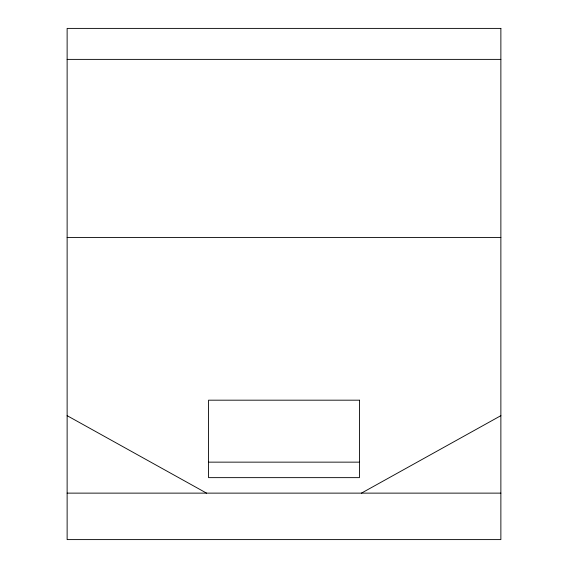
<?xml version="1.0" encoding="UTF-8"?>
<svg xmlns="http://www.w3.org/2000/svg" width="568" height="568" viewBox="0 0 568 568"><rect width="100%" height="100%" fill="white"/><g stroke="black" fill="none" stroke-linecap="round" stroke-linejoin="round"><path stroke-width="0.85" d="M361.454 493.13L500.87 415.67M67.13 59.384L500.87 59.384M67.13 237.53L500.87 237.53M208.562 462.146L359.438 462.146M67.13 493.13L500.87 493.13M67.13 415.67L206.546 493.13M500.87 28.4L67.13 28.4L67.13 539.6L500.87 539.6L500.87 28.4M359.438 400.184L208.562 400.184L208.562 477.638L359.438 477.638L359.438 400.184"/></g></svg>
